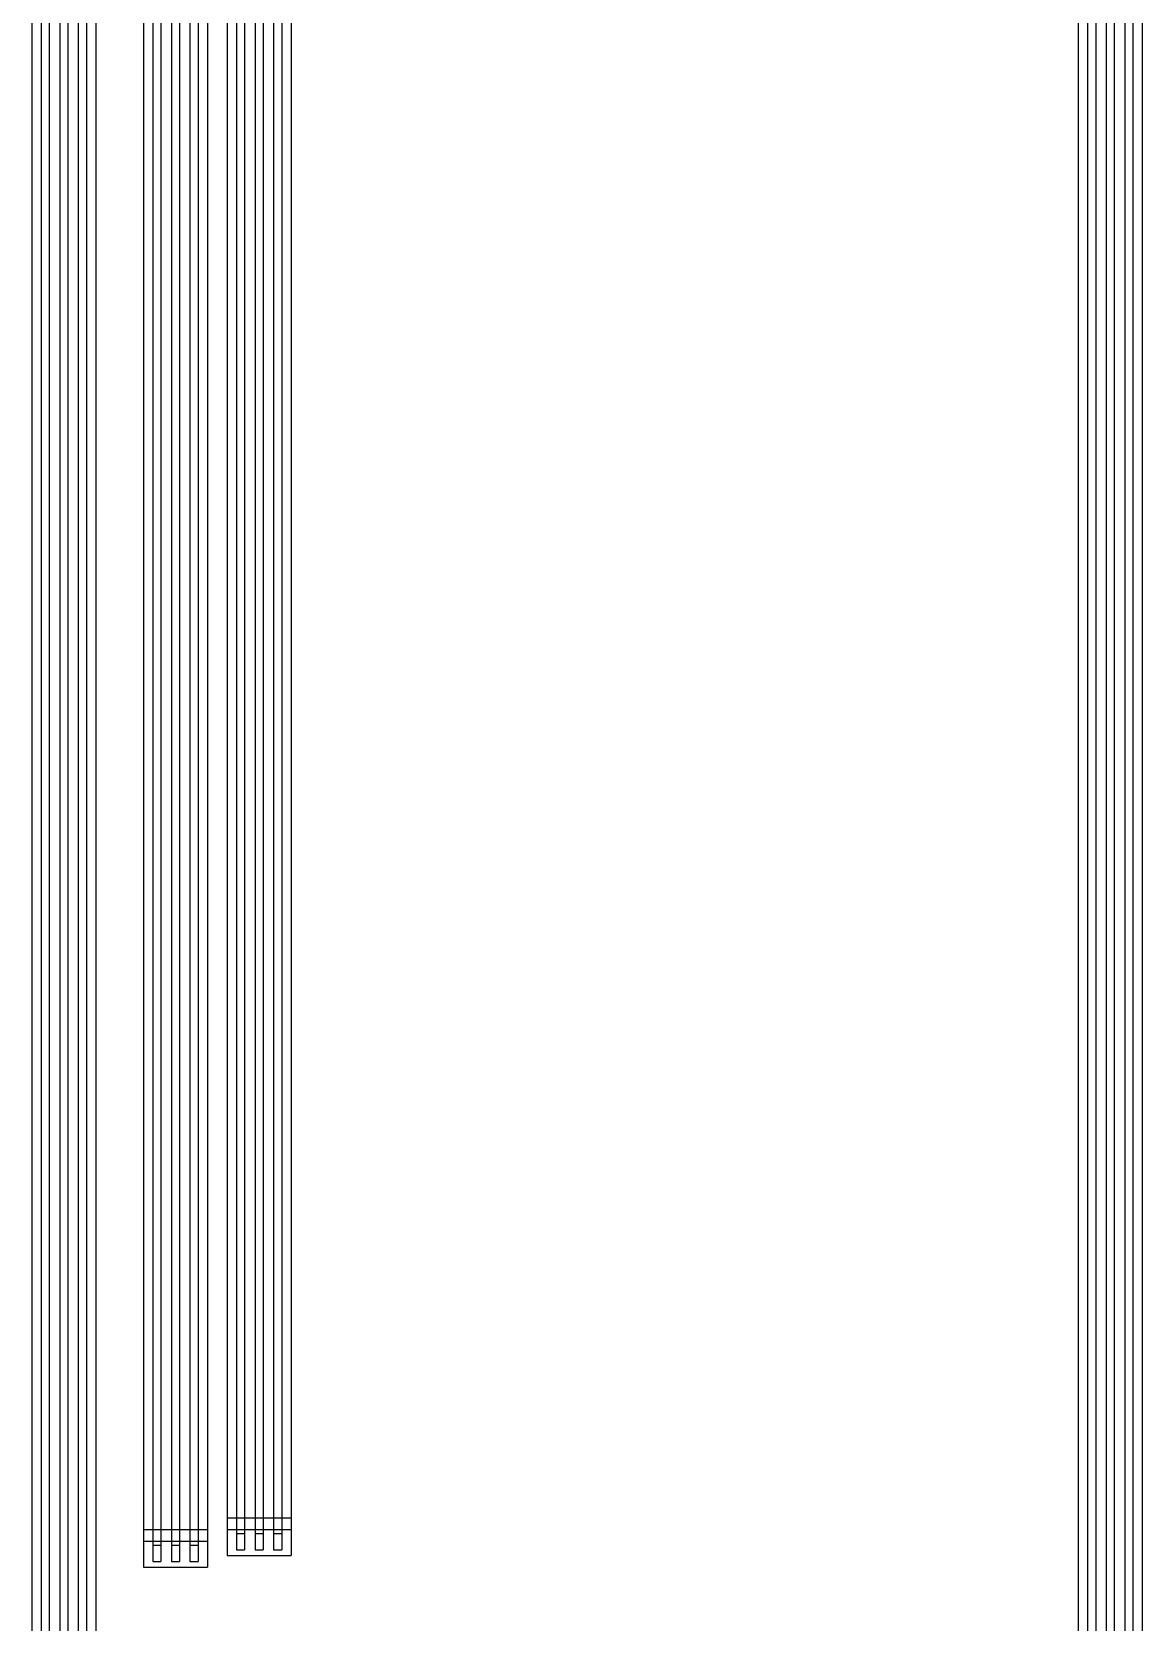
# Model space of a CAD drawing. Header units: millimetres. Extents: x -1225 to 566, y -985 to 617.
# Drawn here: x -137.8 to -42.2, y -410.5 to -273.6 of the extents above; entities that cross this region are included whole.
import ezdxf

# ---------------------------------------------------------------- set-up
doc = ezdxf.new("R2010")
doc.units = ezdxf.units.MM
doc.layers.add('HIDDEN', color=8, linetype='Continuous')
doc.layers.add('VISIBLE', color=7, linetype='Continuous')

msp = doc.modelspace()

# ---------------------------------------------------------------- linework, layer by layer
at = {"layer": 'HIDDEN'}
for points in [[(-137.75, -120.73), (-137.75, -593.73)], [(-136.95, -121.23), (-136.95, -593.23)], [(-136.25, -121.23), (-136.25, -593.23)], [(-135.35, -121.23), (-135.35, -593.23)], [(-134.65, -121.23), (-134.65, -593.23)], [(-133.75, -121.23), (-133.75, -593.23)], [(-133.05, -121.23), (-133.05, -593.23)], [(-132.25, -120.73), (-132.25, -593.73)], [(-128.15, -193.23), (-128.15, -405.73)], [(-127.35, -193.73), (-127.35, -405.23)], [(-126.65, -193.73), (-126.65, -405.23)], [(-125.75, -193.73), (-125.75, -405.23)], [(-125.05, -193.73), (-125.05, -405.23)], [(-124.15, -193.73), (-124.15, -405.23)], [(-123.45, -193.73), (-123.45, -405.23)], [(-122.65, -193.23), (-122.65, -405.73)], [(-120.95, -199.23), (-120.95, -404.73)], [(-120.15, -199.73), (-120.15, -404.23)], [(-119.45, -199.73), (-119.45, -404.23)], [(-118.55, -199.73), (-118.55, -404.23)], [(-117.85, -199.73), (-117.85, -404.23)], [(-116.95, -199.73), (-116.95, -404.23)], [(-116.25, -199.73), (-116.25, -404.23)], [(-115.45, -199.23), (-115.45, -404.73)], [(-47.75, -205.23), (-47.75, -465.73)], [(-42.25, -205.23), (-42.25, -465.73)], [(-46.95, -205.73), (-46.95, -465.23)], [(-46.25, -205.73), (-46.25, -465.23)], [(-45.35, -205.73), (-45.35, -465.23)], [(-44.65, -205.73), (-44.65, -465.23)], [(-43.75, -205.73), (-43.75, -465.23)], [(-43.05, -205.73), (-43.05, -465.23)], [(-120.95, -401.48), (-115.45, -401.48)], [(-120.95, -401.48), (-120.95, -402.48)], [(-120.15, -401.48), (-120.15, -402.48)], [(-119.45, -401.48), (-119.45, -402.48)], [(-118.55, -401.48), (-118.55, -402.48)], [(-117.85, -401.48), (-117.85, -402.48)], [(-116.95, -401.48), (-116.95, -402.48)], [(-116.25, -401.48), (-116.25, -402.48)], [(-115.45, -401.48), (-115.45, -402.48)], [(-128.15, -402.48), (-122.65, -402.48)], [(-128.15, -402.48), (-128.15, -403.48)], [(-128.15, -403.48), (-122.65, -403.48)], [(-127.35, -402.48), (-127.35, -403.48)], [(-127.35, -403.48), (-126.65, -403.48)], [(-127.35, -403.48), (-126.65, -403.48)], [(-127.35, -403.48), (-127.35, -403.83)], [(-126.65, -402.48), (-126.65, -403.48)], [(-126.65, -403.48), (-126.65, -403.83)], [(-125.75, -402.48), (-125.75, -403.48)], [(-125.75, -403.48), (-125.05, -403.48)], [(-125.75, -403.48), (-125.05, -403.48)], [(-125.75, -403.48), (-125.75, -403.83)], [(-125.05, -402.48), (-125.05, -403.48)], [(-125.05, -403.48), (-125.05, -403.83)], [(-124.15, -402.48), (-124.15, -403.48)], [(-124.15, -403.48), (-123.45, -403.48)], [(-124.15, -403.48), (-123.45, -403.48)], [(-124.15, -403.48), (-124.15, -403.83)], [(-123.45, -402.48), (-123.45, -403.48)], [(-123.45, -403.48), (-123.45, -403.83)], [(-122.65, -402.48), (-122.65, -403.48)], [(-120.95, -402.48), (-115.45, -402.48)], [(-120.15, -402.48), (-119.45, -402.48)], [(-120.15, -402.48), (-119.45, -402.48)], [(-120.15, -402.48), (-120.15, -402.83)], [(-120.15, -402.83), (-119.45, -402.83)], [(-119.45, -402.48), (-119.45, -402.83)], [(-118.55, -402.48), (-117.85, -402.48)], [(-118.55, -402.48), (-117.85, -402.48)], [(-118.55, -402.48), (-118.55, -402.83)], [(-118.55, -402.83), (-117.85, -402.83)], [(-117.85, -402.48), (-117.85, -402.83)], [(-116.95, -402.48), (-116.25, -402.48)], [(-116.95, -402.48), (-116.25, -402.48)], [(-116.95, -402.48), (-116.95, -402.83)], [(-116.95, -402.83), (-116.25, -402.83)], [(-116.25, -402.48), (-116.25, -402.83)], [(-127.35, -403.83), (-126.65, -403.83)], [(-125.75, -403.83), (-125.05, -403.83)], [(-124.15, -403.83), (-123.45, -403.83)], [(-120.95, -404.73), (-115.45, -404.73)], [(-120.15, -404.23), (-119.45, -404.23)], [(-118.55, -404.23), (-117.85, -404.23)], [(-116.95, -404.23), (-116.25, -404.23)], [(-128.15, -405.73), (-122.65, -405.73)], [(-127.35, -405.23), (-126.65, -405.23)], [(-125.75, -405.23), (-125.05, -405.23)], [(-124.15, -405.23), (-123.45, -405.23)]]:
    msp.add_lwpolyline(points, dxfattribs=at)
at = {"layer": 'VISIBLE'}
for points in [[(-137.75, -120.73), (-137.75, -589.03)], [(-132.25, -120.73), (-132.25, -593.73)], [(-136.95, -123.98), (-136.95, -593.23)], [(-136.25, -123.98), (-136.25, -593.23)], [(-135.35, -123.98), (-135.35, -593.23)], [(-134.65, -123.98), (-134.65, -593.23)], [(-133.75, -123.98), (-133.75, -593.23)], [(-133.05, -123.98), (-133.05, -593.23)], [(-116.25, -258.73), (-116.25, -401.48)], [(-115.45, -258.73), (-115.45, -404.73)], [(-128.15, -264.73), (-128.15, -405.73)], [(-127.35, -264.73), (-127.35, -402.48)], [(-126.65, -264.73), (-126.65, -402.48)], [(-125.75, -264.73), (-125.75, -402.48)], [(-125.05, -264.73), (-125.05, -402.48)], [(-124.15, -264.73), (-124.15, -402.48)], [(-123.45, -264.73), (-123.45, -402.48)], [(-122.65, -264.73), (-122.65, -405.73)], [(-120.95, -264.73), (-120.95, -404.73)], [(-120.15, -264.73), (-120.15, -401.48)], [(-119.45, -264.73), (-119.45, -401.48)], [(-118.55, -264.73), (-118.55, -401.48)], [(-117.85, -264.73), (-117.85, -401.48)], [(-116.95, -264.73), (-116.95, -401.48)], [(-47.75, -270.73), (-47.75, -465.73)], [(-46.95, -270.73), (-46.95, -462.48)], [(-46.25, -270.73), (-46.25, -462.48)], [(-45.35, -270.73), (-45.35, -462.48)], [(-44.65, -270.73), (-44.65, -462.48)], [(-43.75, -270.73), (-43.75, -462.48)], [(-43.05, -270.73), (-43.05, -462.48)], [(-42.25, -270.73), (-42.25, -465.73)], [(-120.95, -401.48), (-115.45, -401.48)], [(-120.95, -401.48), (-120.95, -402.48)], [(-115.45, -401.48), (-115.45, -402.48)], [(-128.15, -402.48), (-122.65, -402.48)], [(-128.15, -402.48), (-128.15, -403.48)], [(-128.15, -403.48), (-122.65, -403.48)], [(-127.35, -403.48), (-127.35, -405.23)], [(-127.35, -403.48), (-127.35, -403.83)], [(-126.65, -403.48), (-126.65, -405.23)], [(-126.65, -403.48), (-126.65, -403.83)], [(-125.75, -403.48), (-125.75, -405.23)], [(-125.75, -403.48), (-125.75, -403.83)], [(-125.05, -403.48), (-125.05, -405.23)], [(-125.05, -403.48), (-125.05, -403.83)], [(-124.15, -403.48), (-124.15, -405.23)], [(-124.15, -403.48), (-124.15, -403.83)], [(-123.45, -403.48), (-123.45, -405.23)], [(-123.45, -403.48), (-123.45, -403.83)], [(-122.65, -402.48), (-122.65, -403.48)], [(-120.95, -402.48), (-115.45, -402.48)], [(-120.15, -402.48), (-120.15, -404.23)], [(-120.15, -402.48), (-120.15, -402.83)], [(-120.15, -402.83), (-119.45, -402.83)], [(-119.45, -402.48), (-119.45, -404.23)], [(-119.45, -402.48), (-119.45, -402.83)], [(-118.55, -402.48), (-118.55, -404.23)], [(-118.55, -402.48), (-118.55, -402.83)], [(-118.55, -402.83), (-117.85, -402.83)], [(-117.85, -402.48), (-117.85, -404.23)], [(-117.85, -402.48), (-117.85, -402.83)], [(-116.95, -402.48), (-116.95, -404.23)], [(-116.95, -402.48), (-116.95, -402.83)], [(-116.95, -402.83), (-116.25, -402.83)], [(-116.25, -402.48), (-116.25, -404.23)], [(-116.25, -402.48), (-116.25, -402.83)], [(-127.35, -403.83), (-126.65, -403.83)], [(-125.75, -403.83), (-125.05, -403.83)], [(-124.15, -403.83), (-123.45, -403.83)], [(-120.95, -404.73), (-115.45, -404.73)], [(-120.15, -404.23), (-119.45, -404.23)], [(-118.55, -404.23), (-117.85, -404.23)], [(-116.95, -404.23), (-116.25, -404.23)], [(-128.15, -405.73), (-122.65, -405.73)], [(-127.35, -405.23), (-126.65, -405.23)], [(-125.75, -405.23), (-125.05, -405.23)], [(-124.15, -405.23), (-123.45, -405.23)]]:
    msp.add_lwpolyline(points, dxfattribs=at)

doc.saveas('drawing.dxf')
